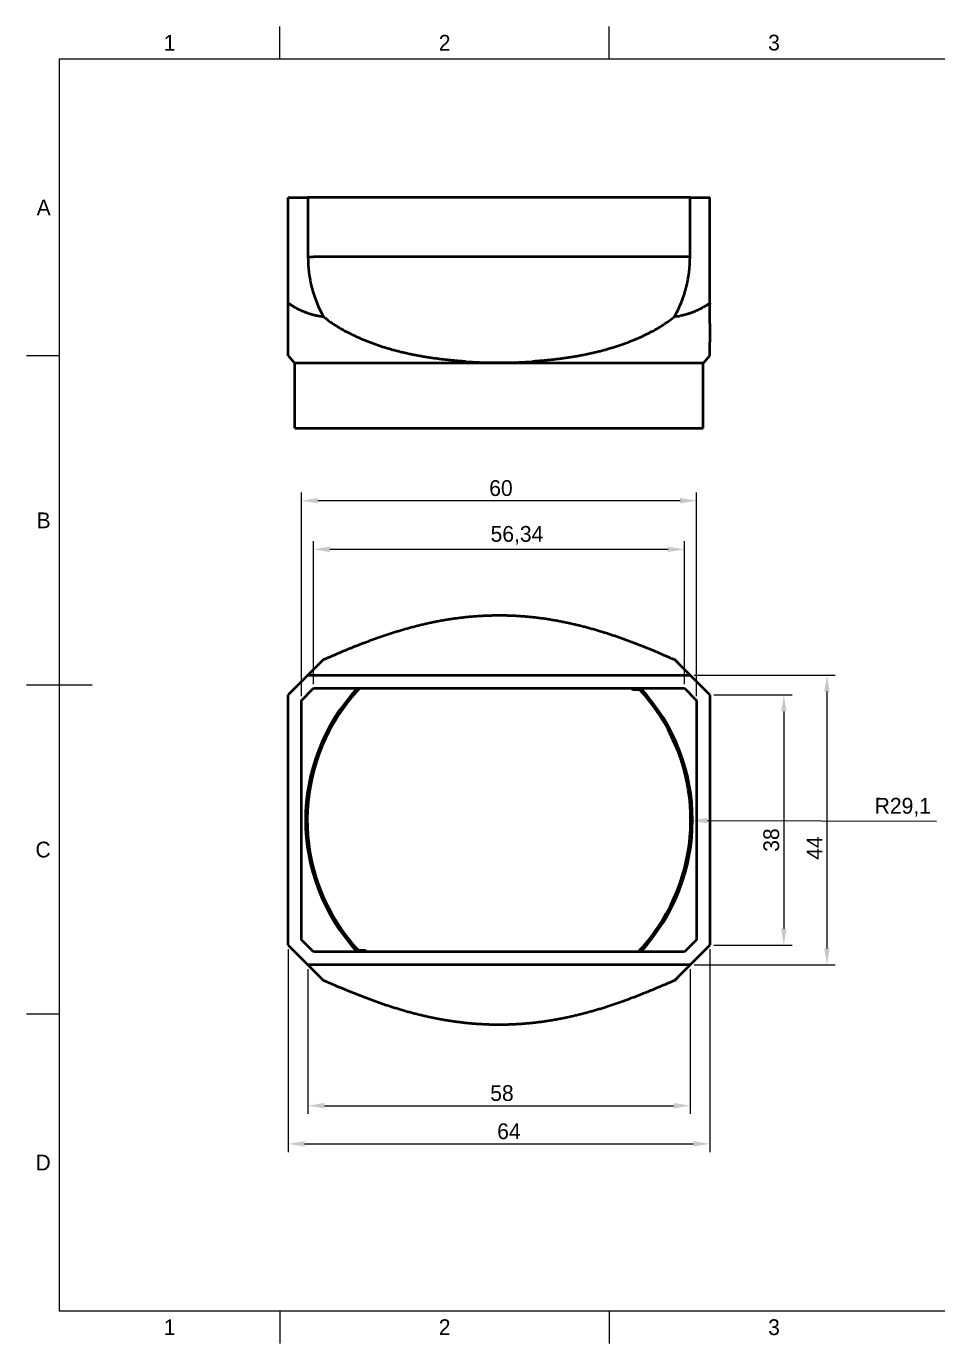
# Model space of a CAD drawing. Header units: millimetres. Extents: x 15 to 292, y 5 to 205.
# Drawn here: x 15 to 153.3, y 5 to 205 of the extents above; entities that cross this region are included whole.
import ezdxf

# ---------------------------------------------------------------- set-up
doc = ezdxf.new("R2010")
doc.units = ezdxf.units.MM
for name, color, linetype in [('Annotations', 7, 'Continuous'), ('Border', 7, 'Continuous'), ('Geometries', 7, 'Continuous')]:
    doc.layers.add(name, color=color, linetype=linetype)
doc.styles.add('Shapr0', font='txt', dxfattribs={"height": 2.3925})
doc.styles.add('Shapr4', font='txt', dxfattribs={"height": 2.3925})
doc.dimstyles.new('ISO-25', dxfattribs={"dimtxt": 2.5, "dimasz": 2.5, "dimexe": 1.25, "dimexo": 0.625, "dimtad": 1, "dimtxsty": 'Standard', "dimcen": 2.5, "dimadec": 0, "dimazin": 0, "dimtfac": 1, "dimtmove": 0, "dimatfit": 3, "dimfxl": 1, "dimarcsym": 0})

# ---------------------------------------------------------------- blocks, each defined once
blk = doc.blocks.new('*D8')
at = {"layer": 'Annotations', "color": 0, "linetype": 'Continuous', "lineweight": 15}
for p, q in [((58.58, 105.12), (58.58, 126.85)), ((114.92, 105.12), (114.92, 126.85)), ((61.08, 125.6), (112.42, 125.6))]:
    blk.add_line(p, q, dxfattribs=at)
at = {"layer": 'Annotations', "color": 0}
for points in [[(61.08, 126.01), (61.08, 125.18), (58.58, 125.6)], [(112.42, 125.18), (112.42, 126.01), (114.92, 125.6)]]:
    blk.add_solid(points, dxfattribs=at)
at = {"layer": 'Defpoints', "color": 0}
for p in [(114.92, 125.6), (58.58, 104.5), (114.92, 104.5)]:
    blk.add_point(p, dxfattribs=at)
at = {"layer": 'Annotations', "color": 0, "lineweight": 15, "insert": (89.48, 127.72), "char_height": 2.393, "attachment_point": 5, "style": 'Shapr4'}
blk.add_mtext('\\A1;56,34', dxfattribs=at)
blk = doc.blocks.new('*D9')
at = {"layer": 'Annotations', "color": 0, "linetype": 'Continuous', "lineweight": 15}
for p, q in [((56.75, 103.3), (56.75, 134.24)), ((116.75, 103.3), (116.75, 134.24)), ((59.25, 132.99), (114.25, 132.99))]:
    blk.add_line(p, q, dxfattribs=at)
at = {"layer": 'Annotations', "color": 0}
for points in [[(59.25, 133.4), (59.25, 132.57), (56.75, 132.99)], [(114.25, 132.57), (114.25, 133.4), (116.75, 132.99)]]:
    blk.add_solid(points, dxfattribs=at)
at = {"layer": 'Defpoints', "color": 0}
for p in [(116.75, 132.99), (56.75, 102.67), (116.75, 102.67)]:
    blk.add_point(p, dxfattribs=at)
at = {"layer": 'Annotations', "color": 0, "lineweight": 15, "insert": (87.05, 134.88), "char_height": 2.393, "attachment_point": 5, "style": 'Shapr4'}
blk.add_mtext('\\A1;60', dxfattribs=at)
blk = doc.blocks.new('*D10')
at = {"layer": 'Annotations', "color": 0, "linetype": 'Continuous', "lineweight": 15}
for p, q in [((54.75, 64.88), (54.75, 34.08)), ((118.75, 64.88), (118.75, 34.08)), ((57.25, 35.33), (116.25, 35.33))]:
    blk.add_line(p, q, dxfattribs=at)
at = {"layer": 'Annotations', "color": 0}
for points in [[(57.25, 35.75), (57.25, 34.92), (54.75, 35.33)], [(116.25, 34.92), (116.25, 35.75), (118.75, 35.33)]]:
    blk.add_solid(points, dxfattribs=at)
at = {"layer": 'Defpoints', "color": 0}
for p in [(54.75, 65.5), (118.75, 65.5), (118.75, 35.33)]:
    blk.add_point(p, dxfattribs=at)
at = {"layer": 'Annotations', "color": 0, "lineweight": 15, "insert": (88.26, 37.23), "char_height": 2.393, "attachment_point": 5, "style": 'Shapr4'}
blk.add_mtext('\\A1;64', dxfattribs=at)
blk = doc.blocks.new('*D11')
at = {"layer": 'Annotations', "color": 0, "linetype": 'Continuous', "lineweight": 15}
for p, q in [((57.75, 61.88), (57.75, 39.88)), ((115.75, 61.88), (115.75, 39.88)), ((60.25, 41.13), (113.25, 41.13))]:
    blk.add_line(p, q, dxfattribs=at)
at = {"layer": 'Annotations', "color": 0}
for points in [[(60.25, 41.55), (60.25, 40.71), (57.75, 41.13)], [(113.25, 40.71), (113.25, 41.55), (115.75, 41.13)]]:
    blk.add_solid(points, dxfattribs=at)
at = {"layer": 'Defpoints', "color": 0}
for p in [(57.75, 62.5), (115.75, 62.5), (115.75, 41.13)]:
    blk.add_point(p, dxfattribs=at)
at = {"layer": 'Annotations', "color": 0, "lineweight": 15, "insert": (87.2, 43.03), "char_height": 2.393, "attachment_point": 5, "style": 'Shapr4'}
blk.add_mtext('\\A1;58', dxfattribs=at)
blk = doc.blocks.new('*D12')
at = {"layer": 'Annotations', "color": 0, "linetype": 'Continuous', "lineweight": 15}
blk.add_line((118.35, 84.41), (153.19, 84.31), dxfattribs=at)
at = {"layer": 'Annotations', "color": 0}
blk.add_solid([(118.35, 84.82), (118.35, 83.99), (115.85, 84.41)], dxfattribs=at)
at = {"layer": 'Defpoints', "color": 0}
for p in [(86.75, 84.5), (115.85, 84.41)]:
    blk.add_point(p, dxfattribs=at)
at = {"layer": 'Annotations', "color": 0, "lineweight": 15, "insert": (148.05, 86.44), "char_height": 2.393, "attachment_point": 5, "rotation": 359.8322, "style": 'Shapr4'}
blk.add_mtext('\\A1;R29,1', dxfattribs=at)
blk = doc.blocks.new('*D13')
at = {"layer": 'Annotations', "color": 0, "linetype": 'Continuous', "lineweight": 15}
for p, q in [((119.38, 103.5), (131.24, 103.5)), ((129.99, 101), (129.99, 68)), ((119.38, 65.5), (131.24, 65.5))]:
    blk.add_line(p, q, dxfattribs=at)
at = {"layer": 'Annotations', "color": 0}
for points in [[(130.41, 101), (129.58, 101), (129.99, 103.5)], [(129.58, 68), (130.41, 68), (129.99, 65.5)]]:
    blk.add_solid(points, dxfattribs=at)
at = {"layer": 'Defpoints', "color": 0}
for p in [(118.75, 103.5), (118.75, 65.5), (129.99, 65.5)]:
    blk.add_point(p, dxfattribs=at)
at = {"layer": 'Annotations', "color": 0, "lineweight": 15, "insert": (128.1, 81.46), "char_height": 2.393, "attachment_point": 5, "rotation": 90, "style": 'Shapr4'}
blk.add_mtext('\\A1;38', dxfattribs=at)
blk = doc.blocks.new('*D14')
at = {"layer": 'Annotations', "color": 0, "linetype": 'Continuous', "lineweight": 15}
for p, q in [((116.38, 106.5), (137.79, 106.5)), ((136.54, 104), (136.54, 65)), ((116.38, 62.5), (137.79, 62.5))]:
    blk.add_line(p, q, dxfattribs=at)
at = {"layer": 'Annotations', "color": 0}
for points in [[(136.96, 104), (136.12, 104), (136.54, 106.5)], [(136.12, 65), (136.96, 65), (136.54, 62.5)]]:
    blk.add_solid(points, dxfattribs=at)
at = {"layer": 'Defpoints', "color": 0}
for p in [(115.75, 106.5), (115.75, 62.5), (136.54, 62.5)]:
    blk.add_point(p, dxfattribs=at)
at = {"layer": 'Annotations', "color": 0, "lineweight": 15, "insert": (134.65, 80.25), "char_height": 2.393, "attachment_point": 5, "rotation": 90, "style": 'Shapr4'}
blk.add_mtext('\\A1;44', dxfattribs=at)

msp = doc.modelspace()

# ---------------------------------------------------------------- linework, layer by layer
at = {"layer": 'Border', "linetype": 'Continuous', "lineweight": 15}
for p, q in [((53.5, 200), (53.5, 205)), ((103.5, 200), (103.5, 205)), ((287, 200), (20, 200)), ((20, 200), (20, 10)), ((20, 155), (15, 155)), ((25, 105), (15, 105)), ((20, 55), (15, 55)), ((20, 10), (287, 10)), ((53.5, 10), (53.5, 5)), ((103.5, 10), (103.5, 5))]:
    msp.add_line(p, q, dxfattribs=at)
at = {"layer": 'Geometries', "linetype": 'Continuous', "lineweight": 40}
for p, q in [((54.75, 162.97), (54.75, 179)), ((54.75, 179), (57.75, 179)), ((57.75, 179), (57.75, 170)), ((115.75, 179), (57.75, 179)), ((115.75, 170.001), (115.75, 179)), ((115.75, 179), (118.75, 179)), ((118.75, 162.971), (118.75, 179)), ((57.75, 170), (58.578, 170)), ((86.798, 170), (58.578, 170)), ((114.922, 170.001), (86.798, 170)), ((115.75, 170.001), (114.922, 170.001)), ((54.75, 162.923), (54.75, 162.97)), ((54.75, 162.805), (54.75, 162.923)), ((54.75, 159.587), (54.75, 162.805)), ((118.749, 162.97), (118.749, 162.923)), ((118.749, 162.923), (118.749, 162.864)), ((118.749, 162.864), (118.749, 162.805)), ((118.75, 161.904), (118.75, 162.806)), ((113.445, 161.001), (113.524, 161.001)), ((113.524, 161.001), (114.131, 161.001)), ((114.186, 161.011), (114.131, 161.001)), ((114.186, 161.011), (114.186, 161.011)), ((118.75, 161.625), (118.75, 161.904)), ((118.75, 160.253), (118.75, 161.625)), ((118.75, 160.147), (118.75, 160.253)), ((118.75, 159.867), (118.75, 160.147)), ((54.75, 157.07), (54.75, 159.587)), ((61.863, 159.655), (61.861, 159.656)), ((63.527, 158.668), (63.525, 158.669)), ((109.976, 158.67), (109.974, 158.669)), ((111.637, 159.655), (111.635, 159.654)), ((118.75, 159.866), (118.75, 159.587)), ((118.75, 159.587), (118.75, 157.07)), ((54.75, 156.169), (54.75, 157.07)), ((54.75, 156.162), (54.75, 156.165)), ((54.75, 155.539), (54.75, 156.162)), ((118.749, 156.162), (118.749, 156.167)), ((118.75, 156.17), (118.75, 157.071)), ((118.75, 155.95), (118.75, 156.163)), ((54.75, 155.404), (54.75, 155.539)), ((54.75, 155), (54.75, 155.404)), ((89.692, 154), (89.691, 154)), ((118.749, 155.539), (118.749, 155.949)), ((118.749, 155.404), (118.749, 155.539)), ((64.435, 153.843), (55.75, 153.842)), ((55.75, 144), (55.75, 153.842)), ((64.87, 153.843), (64.435, 153.843)), ((117.75, 153.843), (64.87, 153.843)), ((83.808, 154), (83.807, 154)), ((117.75, 144), (117.75, 153.843)), ((55.75, 144), (117.75, 144)), ((57.75, 106.5), (60.116, 108.866)), ((113.524, 108.805), (113.445, 108.805)), ((114.131, 108.119), (113.445, 108.805)), ((115.75, 106.5), (114.131, 108.119)), ((57.75, 106.5), (54.75, 103.5)), ((57.75, 106.5), (115.75, 106.5)), ((118.75, 103.5), (115.75, 106.5)), ((56.75, 102.672), (58.578, 104.5)), ((58.578, 104.5), (65.23, 104.5)), ((65.23, 104.5), (65.612, 104.5)), ((65.612, 104.5), (106.788, 104.5)), ((106.788, 104.5), (107.888, 104.5)), ((107.299, 104.299), (108.076, 104.299)), ((107.888, 104.5), (108.269, 104.5)), ((108.269, 104.5), (114.922, 104.5)), ((114.922, 104.5), (116.75, 102.672)), ((54.75, 65.5), (54.75, 103.5)), ((56.75, 66.328), (56.75, 102.672)), ((116.75, 102.672), (116.75, 66.328)), ((118.75, 103.5), (118.75, 65.5)), ((58.578, 64.5), (56.75, 66.328)), ((116.75, 66.328), (114.922, 64.5)), ((54.75, 65.5), (57.75, 62.5)), ((65.23, 64.5), (58.578, 64.5)), ((65.612, 64.5), (65.23, 64.5)), ((66.201, 64.701), (65.424, 64.701)), ((66.712, 64.5), (65.612, 64.5)), ((107.888, 64.5), (66.712, 64.5)), ((108.269, 64.5), (107.888, 64.5)), ((114.922, 64.5), (108.269, 64.5)), ((115.75, 62.5), (118.75, 65.5)), ((115.75, 62.5), (57.75, 62.5)), ((57.75, 62.5), (60.115, 60.135)), ((115.75, 62.5), (114.131, 60.881)), ((114.131, 60.881), (113.445, 60.195)), ((113.445, 60.195), (113.524, 60.195))]:
    msp.add_line(p, q, dxfattribs=at)
at = {"layer": 'Geometries', "linetype": 'Continuous', "lineweight": 40, "flags": 128}
for points in [[(60.037, 160.9), (59.961, 160.909), (59.884, 160.919), (59.807, 160.929), (59.73, 160.94), (59.653, 160.952), (59.577, 160.964), (59.5, 160.977), (59.423, 160.99), (59.346, 161.004), (59.269, 161.018), (59.193, 161.033), (59.116, 161.049), (59.039, 161.065), (58.963, 161.082), (58.886, 161.099), (58.81, 161.117), (58.734, 161.135), (58.658, 161.154), (58.581, 161.174), (58.505, 161.194), (58.43, 161.215), (58.354, 161.236), (58.278, 161.258), (58.202, 161.28), (58.126, 161.303), (58.051, 161.327), (57.975, 161.351), (57.899, 161.376), (57.824, 161.401), (57.749, 161.427), (57.674, 161.453), (57.599, 161.48), (57.524, 161.507), (57.449, 161.535), (57.375, 161.564), (57.3, 161.593), (57.226, 161.622), (57.151, 161.653), (57.077, 161.683), (57.003, 161.715), (56.929, 161.747), (56.855, 161.779), (56.781, 161.812), (56.707, 161.846), (56.629, 161.882), (56.55, 161.919), (56.472, 161.956), (56.395, 161.995), (56.317, 162.033), (56.239, 162.073), (56.162, 162.113), (56.085, 162.153), (56.008, 162.195), (55.931, 162.236), (55.854, 162.279), (55.777, 162.322), (55.701, 162.366), (55.624, 162.41), (55.548, 162.455), (55.467, 162.504), (55.387, 162.553), (55.306, 162.602), (55.226, 162.653), (55.146, 162.704), (55.067, 162.756), (54.987, 162.808), (54.908, 162.861), (54.829, 162.915), (54.75, 162.97)], [(118.75, 162.971), (118.679, 162.922), (118.607, 162.873), (118.536, 162.825), (118.464, 162.777), (118.392, 162.73), (118.32, 162.683), (118.247, 162.637), (118.175, 162.592), (118.102, 162.547), (118.029, 162.503), (117.956, 162.459), (117.883, 162.415), (117.809, 162.372), (117.735, 162.33), (117.661, 162.289), (117.587, 162.248), (117.513, 162.207), (117.439, 162.167), (117.365, 162.128), (117.291, 162.089), (117.216, 162.051), (117.141, 162.014), (117.066, 161.976), (116.991, 161.94), (116.916, 161.904), (116.841, 161.869), (116.765, 161.834), (116.689, 161.8), (116.613, 161.766), (116.537, 161.733), (116.461, 161.701), (116.385, 161.669), (116.309, 161.637), (116.233, 161.607), (116.156, 161.577), (116.08, 161.547), (116.003, 161.518), (115.926, 161.49), (115.849, 161.462), (115.772, 161.435), (115.695, 161.408), (115.618, 161.382), (115.54, 161.357), (115.463, 161.332), (115.385, 161.308), (115.302, 161.282), (115.219, 161.258), (115.136, 161.234), (115.053, 161.211), (114.97, 161.188), (114.886, 161.167), (114.803, 161.145), (114.719, 161.125), (114.636, 161.105), (114.552, 161.086), (114.468, 161.068), (114.384, 161.05), (114.3, 161.033), (114.215, 161.016), (114.186, 161.011)], [(60.115, 160.891), (60.038, 160.9), (60.037, 160.9)], [(81.703, 154.108), (81.621, 154.113), (81.443, 154.125), (81.265, 154.138), (81.087, 154.151), (80.91, 154.164), (80.741, 154.177), (80.573, 154.191), (80.405, 154.205), (80.237, 154.219), (80.069, 154.234), (79.901, 154.249), (79.733, 154.264), (79.565, 154.28), (79.398, 154.297), (79.23, 154.313), (79.063, 154.331), (78.896, 154.348), (78.729, 154.366), (78.562, 154.385), (78.395, 154.404), (78.228, 154.423), (78.061, 154.443), (77.894, 154.463), (77.727, 154.484), (77.56, 154.505), (77.395, 154.526), (77.229, 154.548), (77.063, 154.571), (76.898, 154.593), (76.733, 154.617), (76.568, 154.64), (76.403, 154.665), (76.238, 154.689), (76.074, 154.714), (75.909, 154.74), (75.745, 154.766), (75.581, 154.793), (75.418, 154.82), (75.254, 154.847), (75.091, 154.875), (74.927, 154.904), (74.763, 154.933), (74.599, 154.962), (74.436, 154.993), (74.273, 155.023), (74.111, 155.054), (73.949, 155.086), (73.787, 155.118), (73.626, 155.15), (73.464, 155.183), (73.303, 155.217), (73.142, 155.251), (72.981, 155.285), (72.821, 155.32), (72.661, 155.356), (72.501, 155.392), (72.341, 155.429), (72.182, 155.466), (72.022, 155.504), (71.863, 155.543), (71.704, 155.582), (71.544, 155.622), (71.386, 155.662), (71.227, 155.703), (71.068, 155.744), (70.928, 155.781), (70.787, 155.819), (70.647, 155.858), (70.507, 155.896), (70.368, 155.935), (70.228, 155.975), (70.089, 156.015), (69.95, 156.056), (69.811, 156.097), (69.673, 156.139), (69.534, 156.181), (69.396, 156.223), (69.258, 156.266), (69.121, 156.31), (68.983, 156.354), (68.846, 156.399), (68.709, 156.444), (68.572, 156.49), (68.435, 156.536), (68.298, 156.583), (68.161, 156.63), (68.025, 156.678), (67.889, 156.727), (67.753, 156.776), (67.618, 156.826), (67.483, 156.876), (67.348, 156.926), (67.214, 156.977), (67.08, 157.029), (66.946, 157.081), (66.812, 157.134), (66.679, 157.187), (66.546, 157.241), (66.413, 157.295), (66.28, 157.351), (66.148, 157.406), (66.016, 157.463), (65.884, 157.519), (65.752, 157.577), (65.622, 157.635), (65.491, 157.693), (65.36, 157.753), (65.23, 157.812), (65.101, 157.873), (64.971, 157.934), (64.842, 157.995), (64.713, 158.057), (64.585, 158.12), (64.457, 158.184), (64.328, 158.248), (64.201, 158.313), (64.073, 158.378), (63.946, 158.444), (63.819, 158.511), (63.701, 158.574), (63.583, 158.638), (63.527, 158.668)], [(109.974, 158.669), (109.875, 158.616), (109.765, 158.557), (109.656, 158.498), (109.546, 158.441), (109.435, 158.383), (109.325, 158.326), (109.214, 158.27), (109.102, 158.214), (108.991, 158.158), (108.879, 158.103), (108.767, 158.049), (108.65, 157.992), (108.532, 157.936), (108.414, 157.88), (108.296, 157.825), (108.177, 157.77), (108.058, 157.716), (107.939, 157.663), (107.82, 157.61), (107.7, 157.557), (107.581, 157.505), (107.46, 157.453), (107.34, 157.402), (107.219, 157.351), (107.098, 157.301), (106.977, 157.251), (106.834, 157.193), (106.69, 157.135), (106.546, 157.078), (106.402, 157.022), (106.257, 156.966), (106.112, 156.912), (105.967, 156.857), (105.821, 156.804), (105.675, 156.75), (105.529, 156.698), (105.382, 156.646), (105.235, 156.595), (105.088, 156.545), (104.941, 156.495), (104.793, 156.445), (104.645, 156.396), (104.496, 156.348), (104.346, 156.3), (104.197, 156.253), (104.047, 156.206), (103.898, 156.16), (103.748, 156.115), (103.598, 156.071), (103.448, 156.027), (103.298, 155.983), (103.147, 155.94), (102.996, 155.898), (102.845, 155.856), (102.694, 155.815), (102.542, 155.774), (102.39, 155.734), (102.238, 155.694), (102.086, 155.655), (101.933, 155.616), (101.78, 155.578), (101.626, 155.541), (101.472, 155.503), (101.318, 155.467), (101.164, 155.431), (101.009, 155.395), (100.855, 155.36), (100.701, 155.326), (100.546, 155.292), (100.391, 155.258), (100.236, 155.225), (100.081, 155.193), (99.925, 155.161), (99.77, 155.129), (99.614, 155.098), (99.458, 155.068), (99.302, 155.038), (99.145, 155.008), (98.989, 154.979), (98.832, 154.95), (98.675, 154.922), (98.517, 154.894), (98.359, 154.867), (98.201, 154.84), (98.042, 154.813), (97.884, 154.787), (97.714, 154.76), (97.545, 154.733), (97.375, 154.707), (97.205, 154.681), (97.035, 154.656), (96.864, 154.631), (96.694, 154.607), (96.523, 154.583), (96.352, 154.559), (96.181, 154.537), (96.01, 154.514), (95.839, 154.492), (95.667, 154.471), (95.495, 154.45), (95.323, 154.429), (95.151, 154.409), (94.978, 154.389), (94.805, 154.37), (94.631, 154.351), (94.458, 154.333), (94.294, 154.316), (94.129, 154.3), (93.965, 154.284), (93.8, 154.268), (93.636, 154.252), (93.471, 154.238), (93.306, 154.223), (93.141, 154.209), (92.976, 154.195), (92.811, 154.182), (92.645, 154.169), (92.48, 154.156), (92.314, 154.144), (92.149, 154.132), (91.983, 154.12), (91.817, 154.109)], [(118.749, 155), (118.749, 155.006), (118.749, 155.022), (118.749, 155.048), (118.749, 155.084), (118.749, 155.13), (118.749, 155.184), (118.749, 155.248), (118.749, 155.321), (118.749, 155.404)], [(60.116, 108.866), (60.213, 108.908), (60.31, 108.95), (60.408, 108.992), (60.506, 109.034), (60.604, 109.077), (60.703, 109.119), (60.802, 109.162), (60.901, 109.205), (61.001, 109.248), (61.101, 109.291), (61.202, 109.334), (61.303, 109.378), (61.404, 109.421), (61.505, 109.465), (61.607, 109.509), (61.709, 109.552), (61.811, 109.596), (61.914, 109.64), (62.017, 109.684), (62.12, 109.727), (62.223, 109.771), (62.327, 109.815), (62.431, 109.859), (62.535, 109.904), (62.64, 109.948), (62.745, 109.992), (62.85, 110.036), (62.955, 110.081), (63.061, 110.125), (63.167, 110.169), (63.274, 110.214), (63.38, 110.258), (63.487, 110.302), (63.594, 110.347), (63.701, 110.391), (63.808, 110.435), (63.916, 110.48), (64.024, 110.524), (64.132, 110.568), (64.24, 110.612), (64.349, 110.657), (64.458, 110.701), (64.568, 110.745), (64.677, 110.789), (64.787, 110.833), (64.902, 110.88), (65.017, 110.926), (65.133, 110.971), (65.248, 111.017), (65.364, 111.063), (65.48, 111.109), (65.597, 111.155), (65.713, 111.2), (65.83, 111.246), (65.947, 111.291), (66.065, 111.337), (66.182, 111.382), (66.3, 111.427), (66.419, 111.473), (66.537, 111.518), (66.68, 111.572), (66.824, 111.626), (66.968, 111.68), (67.113, 111.734), (67.258, 111.788), (67.403, 111.841), (67.548, 111.895), (67.694, 111.948), (67.84, 112.001), (67.986, 112.053), (68.133, 112.106), (68.28, 112.158), (68.427, 112.21), (68.574, 112.262), (68.722, 112.314), (68.871, 112.365), (69.02, 112.417), (69.169, 112.468), (69.319, 112.519), (69.469, 112.569), (69.618, 112.619), (69.768, 112.669), (69.918, 112.719), (70.068, 112.768), (70.218, 112.817), (70.369, 112.865), (70.52, 112.914), (70.671, 112.962), (70.823, 113.01), (70.974, 113.057), (71.126, 113.104), (71.279, 113.151), (71.431, 113.197), (71.584, 113.243), (71.737, 113.289), (71.89, 113.335), (72.044, 113.38), (72.199, 113.425), (72.353, 113.47), (72.508, 113.514), (72.662, 113.558), (72.817, 113.601), (72.971, 113.644), (73.126, 113.687), (73.281, 113.729), (73.437, 113.771), (73.592, 113.812), (73.748, 113.853), (73.904, 113.894), (74.06, 113.934), (74.216, 113.974), (74.373, 114.013), (74.529, 114.052), (74.686, 114.091), (74.843, 114.129), (75.001, 114.167), (75.159, 114.204), (75.318, 114.241), (75.476, 114.278), (75.635, 114.314), (75.804, 114.352), (75.974, 114.39), (76.144, 114.427), (76.314, 114.464), (76.484, 114.5), (76.654, 114.535), (76.825, 114.57), (76.996, 114.605), (77.167, 114.639), (77.338, 114.672), (77.509, 114.705), (77.681, 114.737), (77.852, 114.769), (78.024, 114.8), (78.196, 114.831), (78.369, 114.861), (78.542, 114.891), (78.715, 114.92), (78.889, 114.948), (79.062, 114.976), (79.226, 115.002), (79.391, 115.027), (79.555, 115.052), (79.72, 115.076), (79.884, 115.1), (80.049, 115.123), (80.214, 115.146), (80.379, 115.168), (80.544, 115.19), (80.71, 115.211), (80.875, 115.231), (81.041, 115.251), (81.206, 115.27), (81.372, 115.289), (81.538, 115.308), (81.704, 115.325), (81.871, 115.343), (82.037, 115.359), (82.204, 115.375), (82.371, 115.391), (82.537, 115.406), (82.703, 115.42), (82.87, 115.434), (83.036, 115.447), (83.203, 115.46), (83.369, 115.472), (83.536, 115.483), (83.702, 115.494), (83.869, 115.505), (84.036, 115.514), (84.203, 115.524), (84.369, 115.532), (84.536, 115.54), (84.703, 115.548), (84.87, 115.555), (85.038, 115.561), (85.206, 115.567), (85.373, 115.572), (85.541, 115.576), (85.709, 115.58), (85.876, 115.584), (86.043, 115.586), (86.21, 115.588), (86.377, 115.59), (86.544, 115.591), (86.712, 115.592), (86.879, 115.591), (87.046, 115.591), (87.213, 115.589), (87.38, 115.587), (87.547, 115.585), (87.714, 115.582), (87.881, 115.578), (88.048, 115.574), (88.215, 115.569), (88.383, 115.564), (88.551, 115.558), (88.718, 115.551), (88.886, 115.544), (89.054, 115.536), (89.232, 115.527), (89.41, 115.517), (89.589, 115.507), (89.767, 115.496), (89.945, 115.485), (90.123, 115.472), (90.301, 115.459), (90.479, 115.446), (90.657, 115.432), (90.835, 115.417), (91.013, 115.401), (91.191, 115.385), (91.368, 115.368), (91.546, 115.351), (91.723, 115.333), (91.902, 115.314), (92.08, 115.295), (92.258, 115.275), (92.436, 115.254), (92.613, 115.232), (92.782, 115.212), (92.95, 115.19), (93.118, 115.168), (93.286, 115.146), (93.454, 115.123), (93.622, 115.099), (93.79, 115.075), (93.957, 115.05), (94.125, 115.025), (94.292, 114.999), (94.46, 114.972), (94.627, 114.946), (94.794, 114.918), (94.961, 114.89), (95.127, 114.861), (95.294, 114.832), (95.462, 114.803), (95.629, 114.772), (95.795, 114.742), (95.962, 114.71), (96.128, 114.679), (96.294, 114.646), (96.459, 114.614), (96.624, 114.58), (96.79, 114.547), (96.955, 114.512), (97.119, 114.478), (97.284, 114.443), (97.449, 114.407), (97.613, 114.371), (97.777, 114.334), (97.941, 114.297), (98.105, 114.259), (98.268, 114.221), (98.432, 114.183), (98.595, 114.144), (98.759, 114.104), (98.923, 114.064), (99.086, 114.023), (99.249, 113.982), (99.411, 113.941), (99.573, 113.899), (99.735, 113.857), (99.896, 113.815), (100.058, 113.772), (100.219, 113.729), (100.38, 113.685), (100.54, 113.641), (100.701, 113.596), (100.861, 113.551), (101.021, 113.506), (101.181, 113.46), (101.34, 113.414), (101.499, 113.367), (101.658, 113.32), (101.818, 113.273), (101.977, 113.225), (102.136, 113.177), (102.295, 113.128), (102.453, 113.079), (102.593, 113.036), (102.734, 112.992), (102.874, 112.947), (103.014, 112.903), (103.153, 112.858), (103.293, 112.813), (103.432, 112.768), (103.571, 112.722), (103.71, 112.676), (103.848, 112.63), (103.987, 112.584), (104.125, 112.537), (104.263, 112.491), (104.4, 112.444), (104.538, 112.397), (104.675, 112.349), (104.812, 112.302), (104.948, 112.254), (105.086, 112.206), (105.223, 112.157), (105.359, 112.109), (105.496, 112.06), (105.632, 112.011), (105.768, 111.961), (105.904, 111.912), (106.04, 111.862), (106.176, 111.812), (106.311, 111.762), (106.446, 111.712), (106.581, 111.661), (106.716, 111.611), (106.85, 111.56), (106.984, 111.509), (107.118, 111.458), (107.252, 111.407), (107.385, 111.356), (107.519, 111.304), (107.651, 111.253), (107.784, 111.201), (107.916, 111.149), (108.048, 111.098), (108.179, 111.046), (108.31, 110.994), (108.441, 110.942), (108.571, 110.89), (108.702, 110.838), (108.831, 110.786), (108.961, 110.733), (109.09, 110.681), (109.219, 110.629), (109.348, 110.576), (109.476, 110.524), (109.604, 110.471), (109.732, 110.418), (109.851, 110.369), (109.97, 110.32), (110.088, 110.271), (110.207, 110.222), (110.324, 110.173), (110.442, 110.123), (110.559, 110.074), (110.676, 110.025), (110.793, 109.976), (110.909, 109.927), (111.025, 109.878), (111.14, 109.829), (111.256, 109.78), (111.371, 109.731), (111.486, 109.682), (111.6, 109.633), (111.696, 109.593), (111.791, 109.552), (111.886, 109.511), (111.981, 109.47), (112.076, 109.43), (112.17, 109.389), (112.264, 109.349), (112.358, 109.309), (112.451, 109.268), (112.544, 109.228), (112.637, 109.188), (112.73, 109.148), (112.822, 109.108), (112.914, 109.069), (113.006, 109.029), (113.098, 108.989), (113.189, 108.95), (113.281, 108.91), (113.372, 108.871), (113.462, 108.832), (113.524, 108.805)], [(113.524, 60.195), (113.425, 60.152), (113.326, 60.109), (113.227, 60.066), (113.127, 60.023), (113.027, 59.98), (112.927, 59.937), (112.826, 59.893), (112.725, 59.85), (112.624, 59.806), (112.522, 59.762), (112.42, 59.718), (112.317, 59.674), (112.214, 59.63), (112.111, 59.585), (112.007, 59.541), (111.903, 59.496), (111.799, 59.452), (111.695, 59.407), (111.59, 59.362), (111.485, 59.318), (111.38, 59.273), (111.275, 59.228), (111.169, 59.183), (111.063, 59.138), (110.956, 59.093), (110.849, 59.048), (110.742, 59.002), (110.634, 58.957), (110.527, 58.912), (110.418, 58.867), (110.31, 58.821), (110.202, 58.776), (110.093, 58.731), (109.984, 58.686), (109.875, 58.64), (109.765, 58.595), (109.656, 58.55), (109.546, 58.505), (109.435, 58.46), (109.325, 58.414), (109.214, 58.369), (109.102, 58.324), (108.991, 58.279), (108.879, 58.234), (108.767, 58.188), (108.65, 58.141), (108.532, 58.094), (108.414, 58.047), (108.296, 58), (108.177, 57.953), (108.058, 57.906), (107.939, 57.86), (107.82, 57.813), (107.7, 57.766), (107.581, 57.72), (107.46, 57.673), (107.34, 57.627), (107.219, 57.58), (107.098, 57.534), (106.977, 57.488), (106.834, 57.433), (106.69, 57.379), (106.546, 57.325), (106.402, 57.271), (106.257, 57.218), (106.112, 57.164), (105.967, 57.111), (105.821, 57.058), (105.675, 57.005), (105.529, 56.952), (105.382, 56.9), (105.235, 56.847), (105.088, 56.795), (104.941, 56.743), (104.793, 56.692), (104.645, 56.64), (104.496, 56.589), (104.346, 56.538), (104.197, 56.487), (104.047, 56.436), (103.898, 56.386), (103.748, 56.336), (103.598, 56.287), (103.448, 56.238), (103.298, 56.189), (103.147, 56.14), (102.996, 56.092), (102.845, 56.043), (102.694, 55.996), (102.542, 55.948), (102.39, 55.901), (102.238, 55.854), (102.086, 55.808), (101.933, 55.762), (101.78, 55.716), (101.626, 55.67), (101.472, 55.625), (101.318, 55.58), (101.164, 55.535), (101.009, 55.491), (100.855, 55.447), (100.701, 55.404), (100.546, 55.361), (100.391, 55.318), (100.236, 55.276), (100.081, 55.234), (99.925, 55.193), (99.77, 55.152), (99.614, 55.111), (99.458, 55.071), (99.302, 55.031), (99.145, 54.991), (98.989, 54.952), (98.832, 54.914), (98.675, 54.875), (98.517, 54.837), (98.359, 54.8), (98.201, 54.763), (98.042, 54.726), (97.884, 54.69), (97.714, 54.652), (97.545, 54.614), (97.375, 54.577), (97.205, 54.54), (97.035, 54.504), (96.864, 54.469), (96.694, 54.434), (96.523, 54.399), (96.352, 54.365), (96.181, 54.332), (96.01, 54.299), (95.839, 54.266), (95.667, 54.235), (95.495, 54.203), (95.323, 54.173), (95.151, 54.142), (94.978, 54.113), (94.805, 54.084), (94.631, 54.055), (94.458, 54.027), (94.294, 54.001), (94.129, 53.976), (93.965, 53.951), (93.8, 53.927), (93.636, 53.903), (93.471, 53.88), (93.306, 53.857), (93.141, 53.835), (92.976, 53.813), (92.811, 53.792), (92.645, 53.771), (92.48, 53.751), (92.314, 53.732), (92.149, 53.713), (91.983, 53.695), (91.817, 53.677), (91.65, 53.66), (91.483, 53.643), (91.317, 53.627), (91.15, 53.611), (90.984, 53.596), (90.818, 53.582), (90.651, 53.568), (90.485, 53.554), (90.318, 53.542), (90.152, 53.53), (89.985, 53.518), (89.819, 53.507), (89.652, 53.497), (89.485, 53.487), (89.319, 53.478), (89.152, 53.469), (88.985, 53.461), (88.818, 53.453), (88.651, 53.446), (88.484, 53.44), (88.316, 53.434), (88.148, 53.429), (87.981, 53.424), (87.813, 53.42), (87.646, 53.417), (87.479, 53.414), (87.312, 53.412), (87.145, 53.41), (86.977, 53.409), (86.81, 53.409), (86.643, 53.409), (86.476, 53.409), (86.309, 53.411), (86.142, 53.412), (85.975, 53.415), (85.808, 53.418), (85.641, 53.421), (85.474, 53.426), (85.307, 53.43), (85.139, 53.436), (84.971, 53.442), (84.804, 53.448), (84.636, 53.455), (84.469, 53.463), (84.29, 53.472), (84.112, 53.481), (83.934, 53.492), (83.755, 53.502), (83.577, 53.514), (83.399, 53.526), (83.221, 53.539), (83.043, 53.552), (82.865, 53.566), (82.687, 53.581), (82.51, 53.597), (82.332, 53.613), (82.154, 53.629), (81.977, 53.647), (81.799, 53.665), (81.621, 53.683), (81.443, 53.703), (81.265, 53.723), (81.087, 53.743), (80.91, 53.765), (80.741, 53.785), (80.573, 53.807), (80.405, 53.829), (80.237, 53.851), (80.069, 53.874), (79.901, 53.898), (79.733, 53.922), (79.565, 53.947), (79.398, 53.972), (79.23, 53.998), (79.063, 54.024), (78.896, 54.051), (78.729, 54.078), (78.562, 54.106), (78.395, 54.135), (78.228, 54.164), (78.061, 54.193), (77.894, 54.224), (77.727, 54.254), (77.56, 54.285), (77.395, 54.317), (77.229, 54.349), (77.063, 54.382), (76.898, 54.415), (76.733, 54.449), (76.568, 54.483), (76.403, 54.517), (76.238, 54.553), (76.074, 54.588), (75.909, 54.624), (75.745, 54.661), (75.581, 54.698), (75.418, 54.736), (75.254, 54.774), (75.091, 54.812), (74.927, 54.851), (74.763, 54.891), (74.599, 54.931), (74.436, 54.971), (74.273, 55.012), (74.111, 55.053), (73.949, 55.095), (73.787, 55.137), (73.626, 55.179), (73.464, 55.222), (73.303, 55.265), (73.142, 55.309), (72.981, 55.353), (72.821, 55.398), (72.661, 55.443), (72.501, 55.488), (72.341, 55.534), (72.182, 55.58), (72.022, 55.626), (71.863, 55.673), (71.704, 55.721), (71.544, 55.768), (71.386, 55.817), (71.227, 55.865), (71.068, 55.914), (70.928, 55.958), (70.787, 56.002), (70.647, 56.046), (70.507, 56.09), (70.368, 56.135), (70.228, 56.18), (70.089, 56.225), (69.95, 56.271), (69.811, 56.317), (69.673, 56.363), (69.534, 56.409), (69.396, 56.455), (69.258, 56.502), (69.121, 56.549), (68.983, 56.596), (68.846, 56.643), (68.709, 56.691), (68.572, 56.739), (68.435, 56.787), (68.298, 56.835), (68.161, 56.884), (68.025, 56.933), (67.889, 56.982), (67.753, 57.031), (67.618, 57.08), (67.483, 57.129), (67.348, 57.179), (67.214, 57.229), (67.08, 57.278), (66.946, 57.328), (66.812, 57.379), (66.679, 57.429), (66.546, 57.479), (66.413, 57.53), (66.28, 57.58), (66.148, 57.631), (66.016, 57.682), (65.884, 57.733), (65.752, 57.785), (65.622, 57.836), (65.491, 57.887), (65.36, 57.938), (65.23, 57.99), (65.101, 58.041), (64.971, 58.093), (64.842, 58.145), (64.713, 58.196), (64.585, 58.248), (64.457, 58.3), (64.328, 58.352), (64.201, 58.404), (64.073, 58.456), (63.946, 58.508), (63.819, 58.56), (63.701, 58.609), (63.583, 58.658), (63.466, 58.707), (63.348, 58.755), (63.231, 58.804), (63.114, 58.853), (62.998, 58.902), (62.882, 58.95), (62.766, 58.999), (62.651, 59.048), (62.536, 59.096), (62.421, 59.145), (62.306, 59.193), (62.192, 59.242), (62.078, 59.291), (61.964, 59.339), (61.869, 59.38), (61.775, 59.42), (61.68, 59.46), (61.586, 59.501), (61.492, 59.541), (61.399, 59.581), (61.305, 59.621), (61.212, 59.661), (61.12, 59.701), (61.027, 59.741), (60.935, 59.781), (60.843, 59.82), (60.751, 59.86), (60.66, 59.899), (60.569, 59.939), (60.477, 59.978), (60.386, 60.017), (60.296, 60.057), (60.205, 60.096), (60.115, 60.135)]]:
    msp.add_lwpolyline(points, dxfattribs=at)
at = {"layer": 'Geometries', "linetype": 'Continuous', "lineweight": 40}
for centre, radius, start, end in [((75.058, 180.164), 24.387, 232.21256, 237.23793), ((98.48, 180.107), 24.318, 302.7527, 308.21517), ((76.163, 181.876), 26.425, 237.23639, 241.42766), ((97.322, 181.901), 26.453, 298.57818, 302.75699), ((86.75, 181.633), 41.633, 219.77021, 221.8755), ((86.609, 229.166), 75.218, 266.26059, 267.86492), ((86.893, 229.082), 75.134, 272.13535, 273.75792), ((86.749, 181.633), 41.633, 318.12587, 320.23135), ((86.749, 233.091), 79.145, 267.87063, 272.13052), ((86.75, 84.5), 36.161, 40.78117, 42.23247), ((86.75, 84.5), 29.379, 137.09612, 222.90376), ((86.75, 84.5), 29.1, 136.58441, 217.80313), ((107.299, 105.049), 0.75, 227.05319, 270), ((86.75, 84.5), 29.1, 42.87316, 43.41559), ((86.75, 84.5), 29.1, 325.80313, 42.87316), ((86.75, 84.5), 29.379, 317.09613, 42.9038), ((86.75, 84.5), 29.1, 316.58441, 325.80313), ((86.75, 84.5), 29.1, 217.80313, 222.87316), ((86.75, 84.5), 29.1, 222.87316, 223.41559), ((66.201, 63.951), 0.75, 47.05319, 90), ((86.75, 84.5), 36.161, 317.76701, 319.21883)]:
    msp.add_arc(centre, radius, start, end, dxfattribs=at)
for centre, start_param, end_param in [((97.029, 170), 4.9962992, 5.4977871), ((76.471, 170), 2.3561945, 2.8643219)]:
    msp.add_ellipse(centre, major_axis=(13.238, 13.238), ratio=0.9999834, start_param=start_param, end_param=end_param, dxfattribs=at)

# ---------------------------------------------------------------- texts
at = {"layer": 'Border', "linetype": 'Continuous', "lineweight": 15, "char_height": 2.393, "width": 2.3925, "style": 'Shapr0'}
for s, insert, attachment_point in [('1', (36.75, 201.304), 8), ('2', (78.5, 201.304), 8), ('3', (128.5, 201.304), 8), ('A', (18.696, 177.5), 6), ('B', (18.696, 130), 6), ('C', (18.696, 80), 6), ('D', (18.696, 32.5), 6), ('1', (36.75, 8.696), 2), ('2', (78.5, 8.696), 2), ('3', (128.5, 8.696), 2)]:
    msp.add_mtext(s, dxfattribs=dict(at, insert=insert, attachment_point=attachment_point))

# ---------------------------------------------------------------- dimensions: what is measured, and where the dimension line sits
at = {"layer": 'Annotations', "linetype": 'Continuous', "lineweight": 15}
for base, p1, p2, picture, middle in [((116.75, 132.988), (56.75, 102.672), (116.75, 102.672), '*D9', (87.048, 132.988)), ((114.922, 125.595), (58.578, 104.5), (114.922, 104.5), '*D8', (89.478, 125.595)), ((118.75, 35.333), (54.75, 65.5), (118.75, 65.5), '*D10', (88.263, 35.333)), ((115.75, 41.132), (57.75, 62.5), (115.75, 62.5), '*D11', (87.203, 41.132))]:
    dim = msp.add_linear_dim(base=base, p1=p1, p2=p2, dimstyle='ISO-25', override={"dimscale": 1, "dimgap": 0.7, "dimdec": 2, "dimlfac": 1, "dimrnd": 0.01, "dimzin": 8, "dimdsep": 44, "dimtxsty": 'Shapr4', "dimse1": 0, "dimse2": 0, "dimadec": 2, "dimtol": 0, "dimlim": 0, "dimtp": 0, "dimtm": 0, "dimtfac": 0.6, "dimtdec": 8, "dimfrac": 2, "dimtolj": 1, "dimlwd": 15, "dimlwe": 15}, dxfattribs=at)
    dim.commit()
    dim.dimension.update_dxf_attribs({"geometry": picture, "text_midpoint": middle, "dimtype": 160})
for base, p1, p2, picture, middle in [((136.541, 62.5), (115.75, 106.5), (115.75, 62.5), '*D14', (136.541, 80.253)), ((129.992, 65.5), (118.75, 103.5), (118.75, 65.5), '*D13', (129.992, 81.462))]:
    dim = msp.add_linear_dim(base=base, p1=p1, p2=p2, angle=90, dimstyle='ISO-25', override={"dimscale": 1, "dimgap": 0.7, "dimdec": 2, "dimlfac": 1, "dimrnd": 0.01, "dimzin": 8, "dimdsep": 44, "dimtxsty": 'Shapr4', "dimse1": 0, "dimse2": 0, "dimadec": 2, "dimtol": 0, "dimlim": 0, "dimtp": 0, "dimtm": 0, "dimtfac": 0.6, "dimtdec": 8, "dimfrac": 2, "dimtolj": 1, "dimlwd": 15, "dimlwe": 15}, dxfattribs=at)
    dim.commit()
    dim.dimension.update_dxf_attribs({"geometry": picture, "text_midpoint": middle, "dimtype": 160})
dim = msp.add_radius_dim(center=(86.75, 84.5), mpoint=(115.85, 84.415), dimstyle='ISO-25', override={"dimscale": 1, "dimgap": 0.7, "dimdec": 2, "dimlfac": 1, "dimrnd": 0.01, "dimzin": 8, "dimdsep": 44, "dimtxsty": 'Shapr4', "dimcen": 0, "dimadec": 2, "dimtol": 0, "dimlim": 0, "dimtp": 0, "dimtm": 0, "dimtfac": 0.6, "dimtdec": 8, "dimtofl": 0, "dimfrac": 2, "dimtolj": 1, "dimlwd": 15, "dimlwe": 15}, dxfattribs=at)
dim.commit()
dim.dimension.update_dxf_attribs({"geometry": '*D12', "text_midpoint": (148.045, 84.32), "dimtype": 164})

doc.saveas('drawing.dxf')
